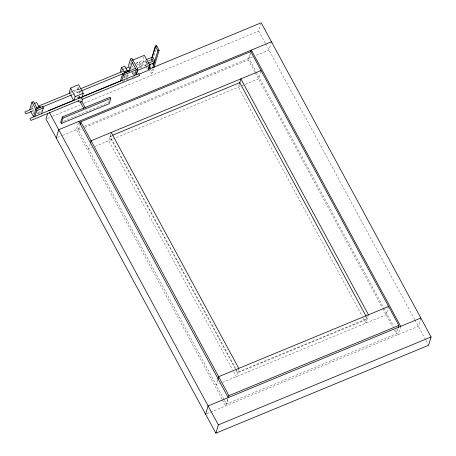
<?xml version="1.0" encoding="UTF-8"?>
<svg xmlns="http://www.w3.org/2000/svg" width="456" height="456" viewBox="0 0 456 456"><rect width="100%" height="100%" fill="white"/><g stroke="black" fill="none" stroke-linecap="round" stroke-linejoin="round"><path stroke-width="0.34" stroke-dasharray="2.28 1.71" d="M121.883 70.754L121.917 70.156M150.6 66.456L150.258 67.83L150.902 65.789M152.139 60.272L152.481 58.898M31.424 108.346L32.439 104.954M32.313 107.445L32.843 105.667M38.731 114.211L38.093 113.025L38.891 110.358M38.931 113.555L39.906 110.301M40.761 112.598L41.57 109.885M79.657 93.292L77.349 89.023L78.079 86.589M78.483 122.653L76.38 129.669L222.015 399.017M224.113 399.678L78.352 130.097L79.88 124.995M90.134 143.965L88.606 149.066L91.89 147.71M108.938 101.198L108.539 102.532L63.327 121.222M123.707 69.665L124.237 67.893M123.969 77.834L124.551 75.884M128.022 73.878L126.853 77.788L126.209 76.602L126.796 74.647M130.142 64.689L130.895 62.176M110.848 133.728L108.75 140.744L232.594 369.787M133.22 65.162L132.742 66.758L133.403 67.978M133.654 74.596L134.406 72.088M141.012 67.819L139.034 64.159L139.673 62.027L135.894 63.589M146.028 66.223L142.836 60.323L143.959 56.567M141.662 67.357L141.981 66.291L139.673 62.027M147.157 65.692L145.236 62.136L145.943 59.764M146.467 61.839L147.134 63.412M147.334 65.1L147.864 63.321M151.762 57.758L150.913 60.597L151.415 60.391M150.816 61.058L151.426 59.012M151.278 60.853L151.922 58.687M152.076 60.54L152.686 58.493M153.963 55.558L155.798 49.425M153.615 68.691L152.395 72.783L151.135 73.302L152.361 69.215M239.366 83.961L238.408 87.147L362.252 316.19M254.91 72.094L248.292 59.856L250.201 53.477M250.367 53.284L248.839 58.385L255.953 71.541M265.341 43.331L258.723 31.093L260.826 24.077M260.843 71.17L258.552 78.825L115.51 137.946M271.462 41.77L268.983 50.057L255.195 55.757M217.7 379.894L216.172 384.995L219.456 383.638M227.84 398.892L225.743 405.908L222.357 399.644M397.9 328.616L396.372 333.718L226.432 403.965L227.96 398.863M238.796 368.38L236.316 376.667L232.93 370.409M368.454 314.782L365.974 323.076L362.588 316.817M388.597 306.46L386.118 314.748L222.67 382.31M400.681 326.331L398.202 334.618L395.489 329.608M420.825 318.003L418.34 326.296L205.599 414.23M127.406 77.167L128.598 73.889M78.523 86.999L78.386 89.256L79.39 91.787L80.655 93.446M135.842 63.213L142.836 60.323M122.14 69.893L124.659 68.856M70.532 91.838L72.39 91.075M73.011 90.818L77.349 89.023M136.515 65.197L139.034 64.159M73.712 91.605L79.64 89.154M145.236 62.136L146.467 61.623M148.941 60.602L152.03 59.326L152.674 60.511M147.641 61.355L149.995 60.38L150.434 60.813M72.629 94.517L81.185 90.978M138.202 67.853L141.981 66.291M35.916 112.626L38.538 111.543M124.038 76.203L126.654 75.12M36.782 113.567L38.093 113.025M123.593 77.685L126.209 76.602M137.45 74.824L139.354 74.032M122.675 81.424L129.738 78.506M132.308 77.44L134.235 76.648M79.486 100.383L80.797 99.841M47.299 118.486L51.893 116.582M52.548 116.314L80.131 104.914M84.069 103.284L258.723 31.093M57.541 137.456L62.153 135.552M62.74 135.312L81.191 127.68M84.474 126.323L252.738 56.772M78.352 130.097L81.635 128.74M84.913 127.384L248.292 59.856M111.412 135.7L110.095 136.241L235.632 368.414M111.857 136.139L109.885 136.954L235.079 368.499M95.104 146.382L114.855 138.219M79.663 89.199L79.367 88.983C76.648 88.823 75.884 91.234 77.782 92.671L80.473 91.491L80.011 89.712M265.671 43.941L414.618 319.405M414.954 320.032L425.619 339.76M425.95 340.37L428.6 345.266M256.295 72.168L383.638 307.686M383.975 308.313L393.796 326.479M255.24 72.703L382.396 307.868M382.732 308.49L392.399 326.376M394.389 330.047L396.372 333.718M366.305 316.698L367.319 318.573L237.661 372.17L235.969 369.041M365.758 316.783L367.108 319.285L237.451 372.877L235.421 369.126M150.087 68.514L152.395 72.783M148.827 69.038L151.135 73.302M146.347 66.81L147.624 69.169M131.71 67.089L132.348 68.269M133.494 71.86L134.138 73.045M132.326 72.379L133.608 74.75M131.864 72.259L133.272 74.864M224.443 400.294L226.432 403.965M33.299 109.258L34.28 111.076M33.145 112.581L33.784 113.766M138.915 64.957L139.582 66.53L143.173 64.855L142.443 63.504L138.915 64.957M142.893 62.233L142.529 63.23L142.774 64.29L143.743 65.47L145.23 65.681L146.684 64.684L147.043 63.686L146.803 62.626L145.829 61.44L144.347 61.235L142.893 62.233"/><path stroke-width="0.68" d="M155.222 47.908L155.564 46.535L156.818 46.01M29.708 109.651L31.943 102.19L33.453 101.563L37.409 109.047M34.73 116.833L36.56 110.722L31.943 102.19M41.53 114.023L43.354 107.918L42.585 106.493L35.79 109.303L33.556 116.764L30.672 111.429M47.703 113.287L45.982 119.027L215.859 433.2L428.6 345.266L431.08 336.973L261.208 22.8L148.268 69.483M81.966 97.561L83.237 93.298L78.626 84.759L70.566 88.088L69.289 92.351L69.95 93.571M62.301 116.975L60.705 122.305L61.343 123.49L109.178 103.717L110.774 98.388L110.135 97.202L62.301 116.975L62.939 118.161L61.343 123.49M56.242 137.997L58.721 129.703L271.462 41.77M74.089 100.28L75.183 96.626L70.566 88.088M80.068 124.357L80.832 121.809L250.777 51.562L398.852 325.43L398.282 327.34M90.516 142.688L91.092 140.779L261.031 70.532M127.389 70.959L124.767 66.114L121.495 67.465L120.43 71.022L121.085 72.23M120.623 80.53L122.692 73.627L135.529 68.32M121.769 80.701L123.462 75.046L122.692 73.627M124.3 73.393L124.887 71.438L128.159 70.087L128.803 71.273M136.122 74.767L137.809 69.118L132.023 58.414L130.513 59.035L128.444 65.943L130.051 68.913M129.236 70.919L129.094 71.392L132.326 62.392L132.183 62.865M134.611 75.388L136.298 69.739L130.513 59.035M136.361 74.721L137.678 70.338L149.762 65.345L144.335 55.313L132.251 60.306M150.001 63.789L148.57 68.56L148.827 69.038L150.252 64.262M151.837 57.65L155.308 46.056L156.562 45.537L159.127 50.28L154.025 67.328M149.762 65.345L148.263 70.349L139.354 74.032M152.298 57.445L155.564 46.535M153.723 64.655L153.216 64.866L154.071 62.022L154.573 61.816M154.31 61.697L154.664 60.511L152.743 56.954L146.558 59.508M152.766 67.847L157.867 50.798L155.308 46.056M239.542 83.357L240.893 78.859L368.454 314.782M250.749 52.007L251.324 50.092L400.681 326.331M205.599 414.23L208.084 405.943L420.825 318.003M217.894 379.255L218.658 376.702L388.597 306.46M215.859 433.2L218.338 424.906L49.459 112.569M228.342 397.586L228.912 395.671L80.832 121.809M78.751 98.473L77.816 97.402L79.327 96.78M78.215 98.713L79.669 97.715L81.157 97.926L82.126 99.106L82.371 100.166L81.732 101.523M83.67 108.226L80.381 102.144L81.892 101.523M157.867 50.798L159.127 50.28M34.035 103.62L36.651 102.537L39.273 107.382M125.919 68.332L128.432 67.294M151.762 57.758L152.264 57.547M32.906 108.471L24.92 112.028L25.895 113.835L33.134 110.842M38.828 106.02L71.079 92.693M80.957 88.612L122.425 71.467M36.771 107.861L40.042 106.51L40.681 107.696M148.485 63.065L154.664 60.511M42.351 107.029L71.968 94.785M81.841 90.704L122.653 73.838M128.147 71.541L125.525 72.624L124.887 71.438M36.56 110.722L43.354 107.918M123.462 75.046L137.809 69.118M149.009 64.923L153.957 62.882M75.183 96.626L83.237 93.298M48.467 110.734L73.416 100.423M81.955 96.894L121.347 80.609M78.831 100.656L31.002 120.424L30.142 119.204L30.113 118.326L139.131 73.479M82.103 99.3L139.764 75.468L139.736 74.596M81.174 101.905L79.07 101.95L78.096 100.77M62.939 118.161L110.774 98.388M112.729 135.153L239.759 82.65L365.968 316.071M228.912 395.671L398.852 325.43M218.338 424.906L431.08 336.973M79.76 97.578L79.247 96.632M152.23 63.036L153.216 64.866M121.495 67.465L124.442 72.92M111.23 132.451L238.796 368.38M81.812 101.374L85.335 107.895M70.612 94.791L73.576 100.28M78.865 121.381L228.222 397.615"/></g></svg>
